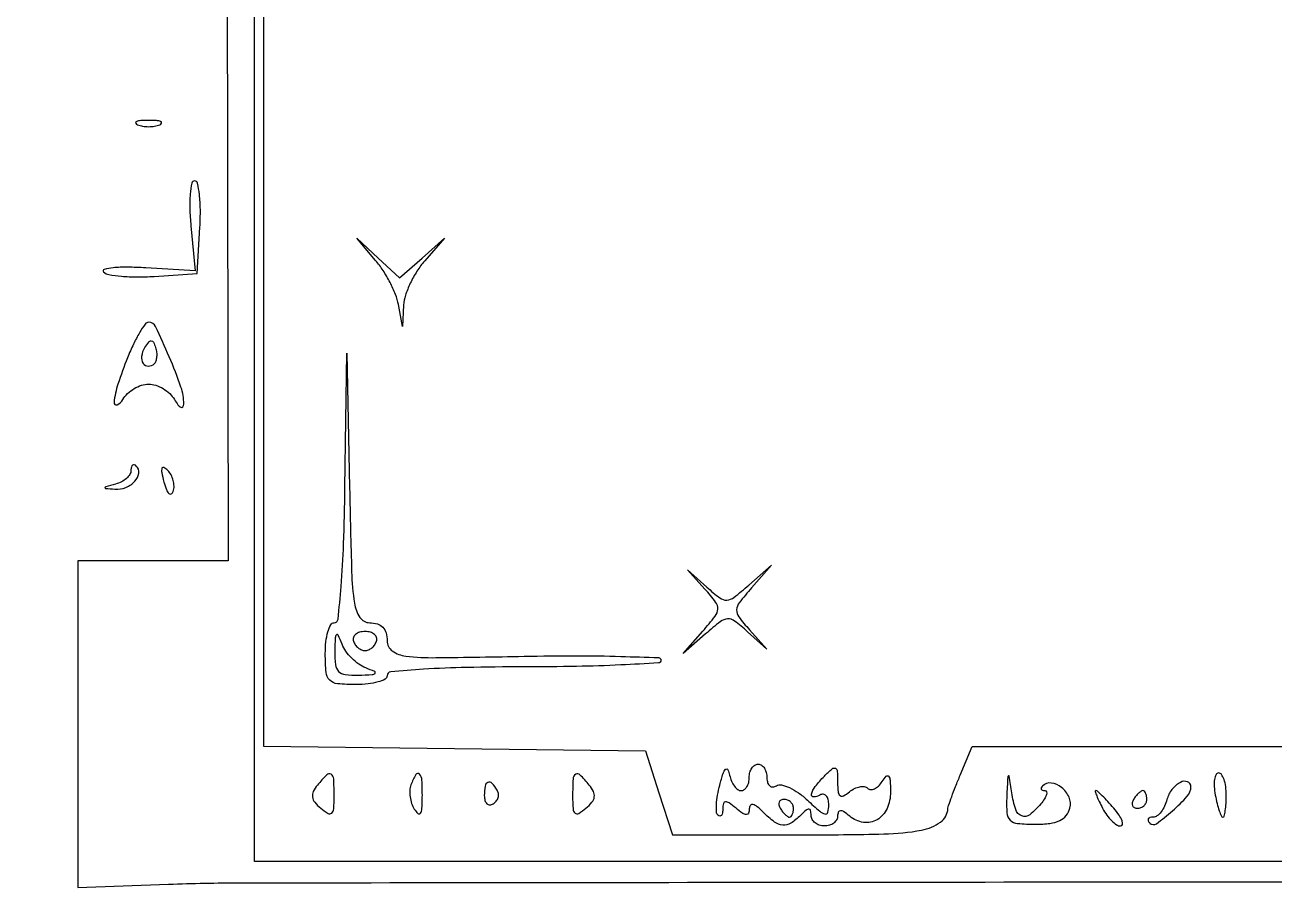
# Model space of a CAD drawing. Extents: x 0 to 960, y 2 to 508.
# Drawn here: x 0 to 141.4, y 56 to 154.6 of the extents above; entities that cross this region are included whole.
import ezdxf

# ---------------------------------------------------------------- set-up
doc = ezdxf.new("R2010")
doc.units = 0
doc.header["$MEASUREMENT"] = 0
doc.layers.get('0').update_dxf_attribs({"linetype": 'CONTINUOUS'})

msp = doc.modelspace()

# ---------------------------------------------------------------- linework, layer by layer
for points in [[(390.897861, 407.965973, 0.000118), (246.535184, 408), (27, 408), (27, 240.519502), (27, 73.039005), (48.630333, 72.769502), (70.260666, 72.5), (71.776011, 67.75), (73.291355, 63), (88.086661, 63, 0.005203), (97.242488, 63.095276, 0.040024), (101.509436, 63.52692, 0.111553), (103.642792, 64.436468, 0.226741), (104.496258, 66, -0.071226), (104.56146, 66.328521, -0.00401), (104.914671, 67.307813, -0.006094), (105.360066, 68.46864, -0.004425), (105.882891, 69.75), (107.242641, 73), (284.955145, 73, 0.000278), (369.140023, 73.04679, 0.000134), (477.047791, 73.195618, 0.000133)], [(147.038239, 166.227624, 0.000577), (147, 133.063707), (147, 79.913436), (150.25, 80.136413, -0.017421), (152.848529, 80.223922, -0.000034), (194.698437, 80.171963, -0.000244), (241.752237, 80.087375, -0.000152), (297, 79.944315), (440.5, 79.529239), (294.5, 79.01462, -0.000232), (238.430845, 78.842985, -0.000382), (191.020312, 78.756035, -0.000021), (148.288673, 78.7121, -0.069906), (147.25, 78.856989, -0.327846), (146.5383, 79.775893, -0.001559), (146.256193, 92.436201, -0.004015), (146.051568, 110.818881, -0.000775), (146, 144.083936), (146, 208.953894)]]:
    msp.add_lwpolyline(points, format="xyb")
for points in [[(5.998407, 426.25), (5.996813, 402.5), (14.248407, 402.5), (22.5, 402.5), (22.753164, 248.25), (23.006328, 94), (14.503164, 94), (6, 94), (6, 75.513061), (6, 57.026122), (16.25, 57.412259, -0.009139), (24.444737, 57.571062, -0.000017), (159.275, 57.714579, -0.000125), (310.797984, 57.832731, -0.000078), (488.75, 57.899198), (951, 58), (951, 254), (951, 450), (478.5, 450), (6, 450)], [(12.75, 143.337719, 0.057986), (13.320008, 143.181385, 0.037979), (14, 143.12966, 0.037979), (14.679992, 143.181385, 0.057986), (15.25, 143.337719, 0.174857), (15.459382, 143.525001, 0.447206), (15.398438, 143.693942, 0.078554), (14.89144, 143.810911, 0.017491), (14, 143.842105, 0.017491), (13.10856, 143.810911, 0.078554), (12.601562, 143.693942, 0.447206), (12.540618, 143.525001, 0.174857)], [(18.783677, 131.899514), (19.273769, 126.799028), (13.683834, 127.149514, 0.012725), (11.593776, 127.227233, 0.026939), (9.97492, 127.158964, 0.042899), (8.983227, 126.976706, 0.576077), (8.907439, 126.689511, 0.155735), (9.490793, 126.389853, 0.019526), (10.918295, 126.208309, 0.021452), (12.678558, 126.129834, 0.016269), (14.610489, 126.189511), (19.5, 126.5), (19.80226, 131.75, 0.016175), (19.852918, 133.762749, 0.026809), (19.749749, 135.457812, 0.025479), (19.537875, 136.727543, 0.352192), (19.199052, 137, 0.359594), (18.871026, 136.729052, 0.027195), (18.703531, 135.501732, 0.027711), (18.660953, 133.855045, 0.01656)], [(44.954458, 128.267764), (47.5, 130.5), (45.25, 127.935549, 0.038134), (44.378712, 126.774909, 0.030621), (43.620934, 125.408963, 0.031564), (43.075635, 124.05224, 0.065895), (42.863818, 122.935549), (42.727636, 120.5), (42.276156, 123, 0.049886), (41.951245, 124.136946, 0.024903), (41.329677, 125.5, 0.024444), (40.539283, 126.859825, 0.032958), (39.688093, 128), (37.55151, 130.5), (39.980213, 128.267764), (42.408916, 126.035529)], [(11.60858, 116.979764, 0.016446), (10.530315, 114.004821, 0.050934), (10.079204, 111.919592, 0.57812), (10.425359, 111.665229, 0.158495), (11.080099, 112.25, -0.071636), (11.610929, 112.919418, -0.054403), (12.358273, 113.485938, -0.055114), (13.19744, 113.870608, -0.080095), (14, 114, -0.080095), (14.80256, 113.870608, -0.055114), (15.641727, 113.485938, -0.054403), (16.389071, 112.919418, -0.071636), (16.919901, 112.25, 0.028855), (17.3159, 111.652259, 0.117503), (17.648701, 111.375306, 0.362598), (17.865271, 111.42729, 0.154919), (17.969591, 111.729764, 0.091163), (17.662501, 113.66839, 0.016417), (16.32968, 117.086906, 0.010116), (14.783043, 120.50593, 0.289111), (14, 121, 0.243073), (13.612776, 120.799931, 0.020098), (12.974599, 119.819056, 0.023309), (12.281743, 118.52012, 0.015699)], [(14.604167, 116.270833, -0.198339), (13.941134, 115.995338, -0.274516), (13.399603, 116.315272, -0.160291), (13.239822, 117.176395, -0.105175), (13.582949, 118.134215, -0.024362), (14.012891, 118.759582, -0.233206), (14.294341, 118.899578, -0.286646), (14.536207, 118.749629, -0.033951), (14.787251, 118.138246, -0.052621), (14.903448, 117.610215, -0.052345), (14.907167, 117.068604, -0.057227), (14.805016, 116.594136, -0.115259)], [(39.026046, 87, -0.074543), (39.89072, 86.870369, -0.127282), (40.509145, 86.490508, -0.123884), (40.876221, 85.849781, -0.068544), (41, 84.9511, 0.241106), (41.585426, 83.807633, 0.128708), (43.104964, 83.221012, 0.030948), (46.519519, 83.04829, 0.001986), (56.501439, 83.2011, -0.004533), (62.445305, 83.26181, -0.007561), (67.448908, 83.191886, -0.002284), (71.714954, 83.048225, -0.403618), (72.001439, 82.75, -0.396929), (71.714092, 82.446234, -0.002277), (67.447298, 82.220313, -0.007551), (62.443456, 82.05391, -0.004535), (56.5, 82, 0.00481), (49.98585, 81.937334, 0.011297), (45.125, 81.733871, 0.006216), (41.409436, 81.44773, 0.388296), (41, 81, -0.277684), (40.767902, 80.614308, -0.052312), (39.971875, 80.29375, -0.042582), (38.841111, 80.072542, -0.027026), (37.5, 80, -0.021868), (35.372388, 80.093097, -0.176278), (34.5, 80.5, -0.176278), (34.093097, 81.372388, -0.021868), (34, 83.5, -0.027026), (34.072542, 84.841111, -0.042582), (34.29375, 85.971875, -0.052312), (34.614308, 86.767902, -0.277684), (35, 87, 0.384068), (35.447218, 87.402965, 0.006013), (35.789899, 91.117985, 0.011294), (36.065833, 95.922579, 0.005057), (36.221938, 102.25), (36.443876, 117.5), (36.747984, 102.25, 0.002304), (36.981241, 92.74908, 0.029792), (37.295169, 89.219918, 0.108862), (37.914853, 87.598973, 0.252354)], [(12, 104.239991, -0.140564), (11.870328, 103.787851, -0.071903), (11.485938, 103.333479, -0.062455), (10.919269, 102.945525, -0.055048), (10.25, 102.689326, 0.002679), (9.148739, 102.395223, 0.309854), (9.057158, 102.287269, 0.420376), (9.133405, 102.195509, 0.003272), (10.190983, 102.116001, 0.110801), (11.425624, 102.305391, 0.113953), (12.446639, 103.003663, 0.153797), (12.875688, 103.917798, 0.233886), (12.600136, 104.733198, 0.118346), (12.372165, 104.872906, 0.255905), (12.17629, 104.835874, 0.166863), (12.042041, 104.617991, 0.055439)], [(15.731213, 102.919841, 0.02593), (16.004403, 102.059974, 0.106885), (16.298474, 101.603634, 0.353106), (16.564152, 101.575227, 0.170804), (16.787763, 101.86329, 0.085105), (16.8766, 102.443426, 0.059552), (16.7862, 103.100047, 0.058506), (16.539971, 103.729912, 0.0741), (16.16845, 104.23155, 0.069225), (15.72933, 104.563414, 0.470166), (15.508441, 104.477725, 0.131195), (15.479614, 104.004581, 0.013933)], [(81.954458, 91.267764), (84.5, 93.5), (82.267764, 90.954458, 0.014032), (80.868896, 89.265938, 0.154003), (80.564096, 88.451694, 0.177962), (80.807187, 87.66488, 0.020123), (82.017764, 86.204458), (84, 84), (81.795542, 85.982236, 0.020123), (80.33512, 87.192813, 0.177962), (79.548306, 87.435904, 0.154003), (78.734062, 87.131104, 0.014032), (77.045542, 85.732236), (74.5, 83.5), (76.732236, 86.045542, 0.014032), (78.131104, 87.734062, 0.154003), (78.435904, 88.548306, 0.177962), (78.192813, 89.33512, 0.020123), (76.982236, 90.795542), (75, 93), (77.204458, 91.017764, 0.020123), (78.66488, 89.807187, 0.177962), (79.451694, 89.564096, 0.154003), (80.265938, 89.868896, 0.014032)], [(35.070285, 83.75, 0.034861), (35.136387, 82.253473, 0.169486), (35.5, 81.5, 0.169486), (36.253473, 81.136387, 0.034861), (37.75, 81.070285, 0.005152), (39.305765, 81.126093, 0.186943), (39.627633, 81.268203, 0.524523), (39.591372, 81.466631, 0.012627), (38.574609, 81.894895, -0.061864), (37.782145, 82.324705, -0.041239), (36.99322, 82.99322, -0.041239), (36.324705, 83.782145, -0.061864), (35.894895, 84.574609, 0.012627), (35.466631, 85.591372, 0.524523), (35.268203, 85.627633, 0.186943), (35.126093, 85.305765, 0.005152)], [(37.191667, 84.925, 0.073624), (37.399741, 84.514089, 0.066918), (37.723802, 84.165781, 0.070382), (38.110048, 83.930417, 0.102038), (38.5, 83.85, 0.102038), (38.889952, 83.930417, 0.070382), (39.276198, 84.165781, 0.066918), (39.600259, 84.514089, 0.073624), (39.808333, 84.925, 0.159683), (39.810399, 85.333474, 0.143818), (39.571823, 85.684219, 0.107546), (39.111023, 85.920344, 0.064908), (38.5, 86, 0.064908), (37.888977, 85.920344, 0.107546), (37.428177, 85.684219, 0.143818), (37.189601, 85.333474, 0.159683)], [(81.073324, 68, 0.159035), (81.426773, 68.115339, 0.096938), (81.727789, 68.440625, 0.0787), (81.931052, 68.926367, 0.059882), (82, 69.5, -0.064853), (82.074694, 70.073457, -0.082425), (82.29375, 70.559375, -0.098894), (82.618646, 70.884432, -0.148195), (83, 71, -0.153634), (83.381379, 70.879982, -0.097988), (83.70625, 70.542039, -0.080552), (83.925455, 70.037096, -0.062283), (84, 69.440983, 0.072179), (84.079434, 68.893593, 0.147999), (84.315496, 68.534914, 0.188866), (84.665755, 68.418251, 0.126102), (85.074028, 68.545752, -0.194794), (85.653885, 68.644575, -0.054159), (86.545189, 68.34507, -0.046079), (87.566465, 67.754236, -0.034418), (88.574028, 66.930455, 0.008991), (89.969775, 65.665685, 0.12488), (90.571385, 65.360275, 0.405675), (90.896041, 65.559099, 0.062712), (91, 66.384703, 0.058271), (90.92756, 67.004172, 0.125179), (90.70625, 67.427321, 0.190992), (90.378971, 67.590455, 0.161007), (90, 67.5, -0.128944), (89.29352, 67.283702, -0.495654), (89.045109, 67.584011, -0.108536), (89.473056, 68.480301, -0.030939), (90.5, 69.642857, -0.016043), (91.386863, 70.474562, -0.296915), (91.75, 70.527212, -0.276634), (91.963313, 70.213908, -0.014498), (92, 68.948984, 0.023216), (92.050845, 67.854515, 0.202779), (92.276009, 67.435388, 0.306037), (92.663076, 67.402909, 0.045649), (93.342009, 67.868879, -0.055082), (93.908198, 68.241994, -0.070029), (94.49906, 68.446222, -0.085218), (95.022904, 68.458238, -0.160945), (95.396382, 68.270284, 0.185084), (95.741373, 68.116481, 0.122104), (96.172769, 68.199295, 0.088307), (96.630535, 68.518435, 0.055532), (97.03906, 69.02896, -0.044413), (97.499185, 69.630864, -0.458992), (97.774158, 69.622264, -0.157702), (97.94577, 69.174623, -0.011867), (97.984687, 67.856989, -0.105832), (97.591367, 65.966127, -0.155438), (96.474665, 64.704084, -0.174118), (94.936473, 64.403095, -0.136127), (93.373252, 65.105192, 0.022855), (92.706462, 65.608961, 0.148261), (92.309705, 65.734717, 0.318054), (92.08074, 65.576959, 0.088131), (92, 65.122445, -0.132654), (91.884403, 64.694405, -0.100549), (91.559375, 64.329718, -0.087756), (91.073173, 64.084365, -0.073201), (90.5, 64, -0.078509), (89.926996, 64.090529, -0.090584), (89.440625, 64.3525, -0.10078), (89.115468, 64.742343, -0.124206), (89, 65.2, 0.051663), (88.943785, 65.742599, 0.354955), (88.75, 65.9, 0.180052), (88.421376, 65.777696, 0.018208), (87.8, 65.2, -0.052323), (86.701582, 64.310209, -0.167519), (85.799931, 64.085405, -0.14161), (84.854448, 64.450995, -0.033785), (83.571429, 65.571429, 0.025587), (82.8905, 66.186017, 0.112288), (82.408122, 66.42467, 0.300961), (82.122655, 66.320827, 0.160671), (82, 65.948984, -0.083031), (81.916419, 65.449144, -0.329567), (81.675213, 65.283162, -0.145839), (81.25117, 65.425398, -0.019866), (80.5, 66, 0.017294), (79.704551, 66.614985, 0.164723), (79.299474, 66.738978, 0.339266), (79.069757, 66.55183, 0.058317), (79, 65.955778, -0.041117), (78.962259, 65.497607, -0.118891), (78.838829, 65.206514, -0.253656), (78.658097, 65.122256, -0.183213), (78.451332, 65.215335, -0.185346), (78.281853, 65.596006, -0.028009), (78.28497, 66.445306, -0.028243), (78.407274, 67.493587, -0.021022), (78.655463, 68.632001, -0.011606), (79.031126, 69.93889, -0.121611), (79.31786, 70.411699, -0.514533), (79.56451, 70.370172, -0.061494), (79.777455, 69.75, 0.047926), (79.987279, 69.080477, 0.059549), (80.310409, 68.514062, 0.071179), (80.691468, 68.128489, 0.163732)], [(33.110114, 68.632679, 0.059704), (32.640504, 67.905569, 0.150414), (32.543854, 67.289454, 0.137756), (32.809137, 66.690231, 0.046911), (33.487669, 66.010234, 0.036154), (34.313191, 65.420327, 0.332293), (34.72548, 65.458971, 0.195984), (34.955626, 65.937054, 0.015399), (35, 67.377555, 0.012803), (34.950082, 69.326628, 0.237665), (34.654008, 69.846281, 0.358351), (34.165579, 69.796313, 0.021987)], [(43.699509, 68.659316, 0.078095), (43.567767, 68.042838, 0.047824), (43.59824, 67.298472, 0.046657), (43.773839, 66.547614, 0.06042), (44.077207, 65.909316, 0.066116), (44.493035, 65.412012, 0.458049), (44.770255, 65.444512, 0.134771), (44.942671, 65.952663, 0.013404), (44.984687, 67.25, 0.014704), (44.938573, 69.18413, 0.173231), (44.652631, 69.867481, 0.508946), (44.251334, 69.82311, 0.038196)], [(62, 67.377555, 0.015399), (62.044374, 65.937054, 0.195984), (62.27452, 65.458971, 0.332293), (62.686809, 65.420327, 0.036154), (63.512331, 66.010234, 0.046911), (64.190863, 66.690231, 0.137756), (64.456146, 67.289454, 0.150414), (64.359496, 67.905569, 0.059704), (63.889886, 68.632679, 0.021987), (62.834421, 69.796313, 0.358351), (62.345992, 69.846281, 0.237665), (62.049918, 69.326628, 0.012803)], [(111.149832, 67.35, 0.026443), (111.159834, 65.478649, 0.18825), (111.53106, 64.669985, 0.172312), (112.371857, 64.287411, 0.021439), (114.409519, 64.2, 0.030211), (116.034613, 64.298282, 0.080196), (117.149029, 64.619774, 0.113663), (117.873615, 65.190611, 0.105741), (118.299011, 66.035417, 0.168987), (118.20151, 67.266519, 0.121087), (117.353713, 68.370599, 0.138836), (116.182215, 68.864581, 0.231122), (115.190205, 68.523539, 0.086718), (115.049707, 68.323538, 0.231201), (115.052258, 68.153789, 0.206745), (115.191481, 68.038036, 0.071588), (115.455778, 68, -0.320894), (115.642216, 67.866611, -0.157208), (115.647402, 67.559375, -0.069877), (115.423254, 67.076398, -0.029679), (115, 66.5, -0.050944), (113.757689, 65.280158, -0.26554), (112.845201, 65.137229, -0.228241), (112.157958, 65.862799, -0.039806), (111.716254, 67.75, 0.001051), (111.426588, 69.63537, 0.556445), (111.337042, 69.673302, 0.230331), (111.256513, 69.526998, 0.000717)], [(134.755249, 67.5, 0.013875), (134.966135, 66.5418, 0.021857), (135.2054, 65.734375, 0.017542), (135.443639, 65.114399, 0.300822), (135.616577, 65, 0.347462), (135.767351, 65.119163, 0.020244), (135.88737, 65.734375, 0.023639), (135.972369, 66.541581, 0.014412), (136, 67.5, 0.032714), (135.937276, 68.457653, 0.050289), (135.746985, 69.265625, 0.064968), (135.469414, 69.823693, 0.249889), (135.138672, 70, 0.285831), (134.843992, 69.816555, 0.076393), (134.670744, 69.265625, 0.053628), (134.634359, 68.458177, 0.031701)], [(52, 67.440983, 0.067432), (52.074611, 66.890269, 0.140899), (52.298542, 66.524436, 0.190788), (52.63036, 66.397824, 0.136093), (53.016312, 66.510081, 0.090427), (53.360589, 66.820631, 0.095498), (53.565079, 67.22714, 0.099685), (53.598899, 67.665803, 0.108373), (53.457295, 68.069098, 0.050477), (52.86686, 68.838655, 0.315493), (52.407182, 68.933879, 0.25701), (52.085158, 68.519563, 0.039415)], [(122, 66, 0.034372), (122.48001, 65.234568, 0.040741), (123.036487, 64.5875, 0.045156), (123.584947, 64.135906, 0.150774), (124.025396, 64, 0.363339), (124.235117, 64.175579, 0.135517), (124.196852, 64.5875, 0.060457), (123.859311, 65.231467, 0.026142), (123.267972, 66, 0.008421), (122.589097, 66.766359, 0.012482), (121.966624, 67.4125, 0.007651), (121.430053, 67.926368, 0.189337), (121.242575, 68, 0.500704), (121.170851, 67.904143, 0.018996), (121.33598, 67.4125, 0.020902), (121.611666, 66.767323, 0.011445)], [(125.5, 67, 0.082592), (125.343488, 66.6179, 0.161196), (125.3746, 66.29375, 0.182303), (125.586039, 66.078288, 0.108972), (125.940983, 66, 0.093332), (126.345238, 66.076123, 0.09642), (126.688914, 66.29375, 0.099167), (126.918938, 66.618444, 0.105053), (127, 67, 0.042167), (126.967655, 67.382849, 0.061769), (126.870461, 67.70625, 0.081139), (126.727648, 67.92554, 0.210953), (126.559017, 68, 0.151918), (126.34829, 67.934461, 0.038439), (126.066025, 67.70625, 0.035638), (125.768994, 67.382774, 0.029505)], [(129.289749, 67, -0.046254), (129.011974, 66.234807, -0.056512), (128.611924, 65.5875, -0.066707), (128.157004, 65.145397, -0.160839), (127.716702, 65, 0.068757), (127.363052, 64.951137, 0.200883), (127.17405, 64.801065, 0.235964), (127.165305, 64.58129, 0.090677), (127.343893, 64.322773, 0.367623), (128.104062, 64.261201, 0.025627), (129.908979, 65.705892, 0.028226), (131.583723, 67.371546, 0.184988), (132, 68.458187, 0.319443), (131.612727, 69.002499, 0.209906), (130.815003, 68.938706, 0.102995), (129.850353, 68.128052, 0.103083)], [(85.5, 66, 0.029505), (85.768994, 65.617226, 0.035638), (86.066025, 65.29375, 0.038439), (86.34829, 65.065539, 0.151918), (86.559017, 65, 0.210953), (86.727648, 65.07446, 0.081139), (86.870461, 65.29375, 0.061769), (86.967655, 65.617151, 0.042167), (87, 66, 0.105053), (86.918938, 66.381556, 0.099167), (86.688914, 66.70625, 0.09642), (86.345238, 66.923877, 0.093332), (85.940983, 67, 0.108972), (85.586039, 66.921712, 0.182303), (85.3746, 66.70625, 0.161196), (85.343488, 66.3821, 0.082592)]]:
    msp.add_lwpolyline(points, format="xyb", close=True)
msp.add_lwpolyline([(929, 234.5), (929, 60), (477.5, 60), (26, 60), (26, 234.5), (26, 409), (477.5, 409), (929, 409)], close=True)

doc.saveas('drawing.dxf')
